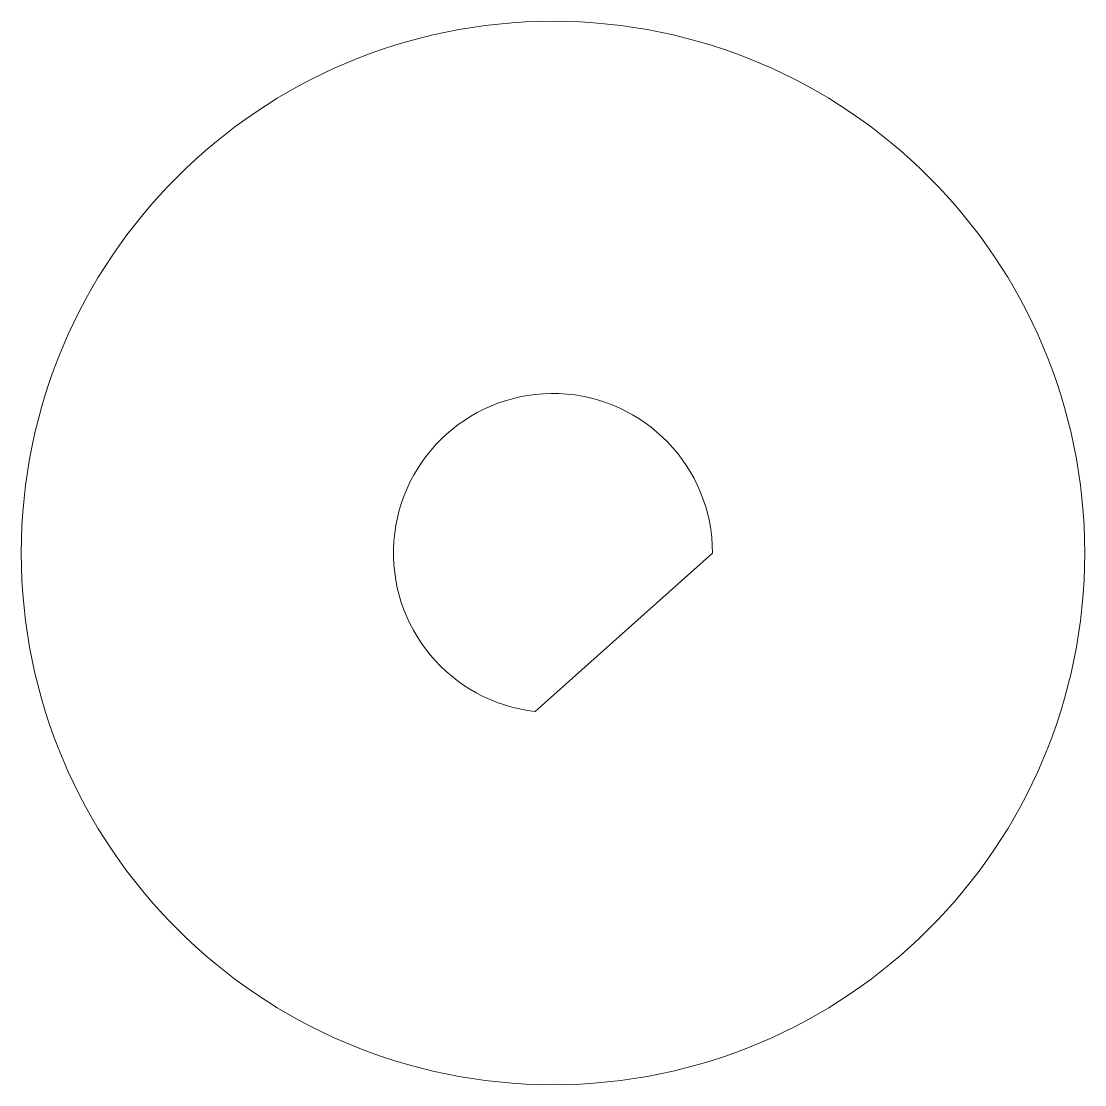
# Model space of a CAD drawing. Header units: millimetres. Extents: x -5 to 5, y -5 to 5.
import ezdxf

# ---------------------------------------------------------------- set-up
doc = ezdxf.new("R2010")
doc.units = ezdxf.units.MM

msp = doc.modelspace()

# ---------------------------------------------------------------- linework, layer by layer
at = {"color": 7, "linetype": 'Continuous', "lineweight": 15}
msp.add_line((1.5, 0), (-0.167, -1.491), dxfattribs=at)
msp.add_circle((0, 0), 5, dxfattribs=at)
msp.add_arc((0, 0), 1.5, 0, 263.6206, dxfattribs=at)

doc.saveas('drawing.dxf')
